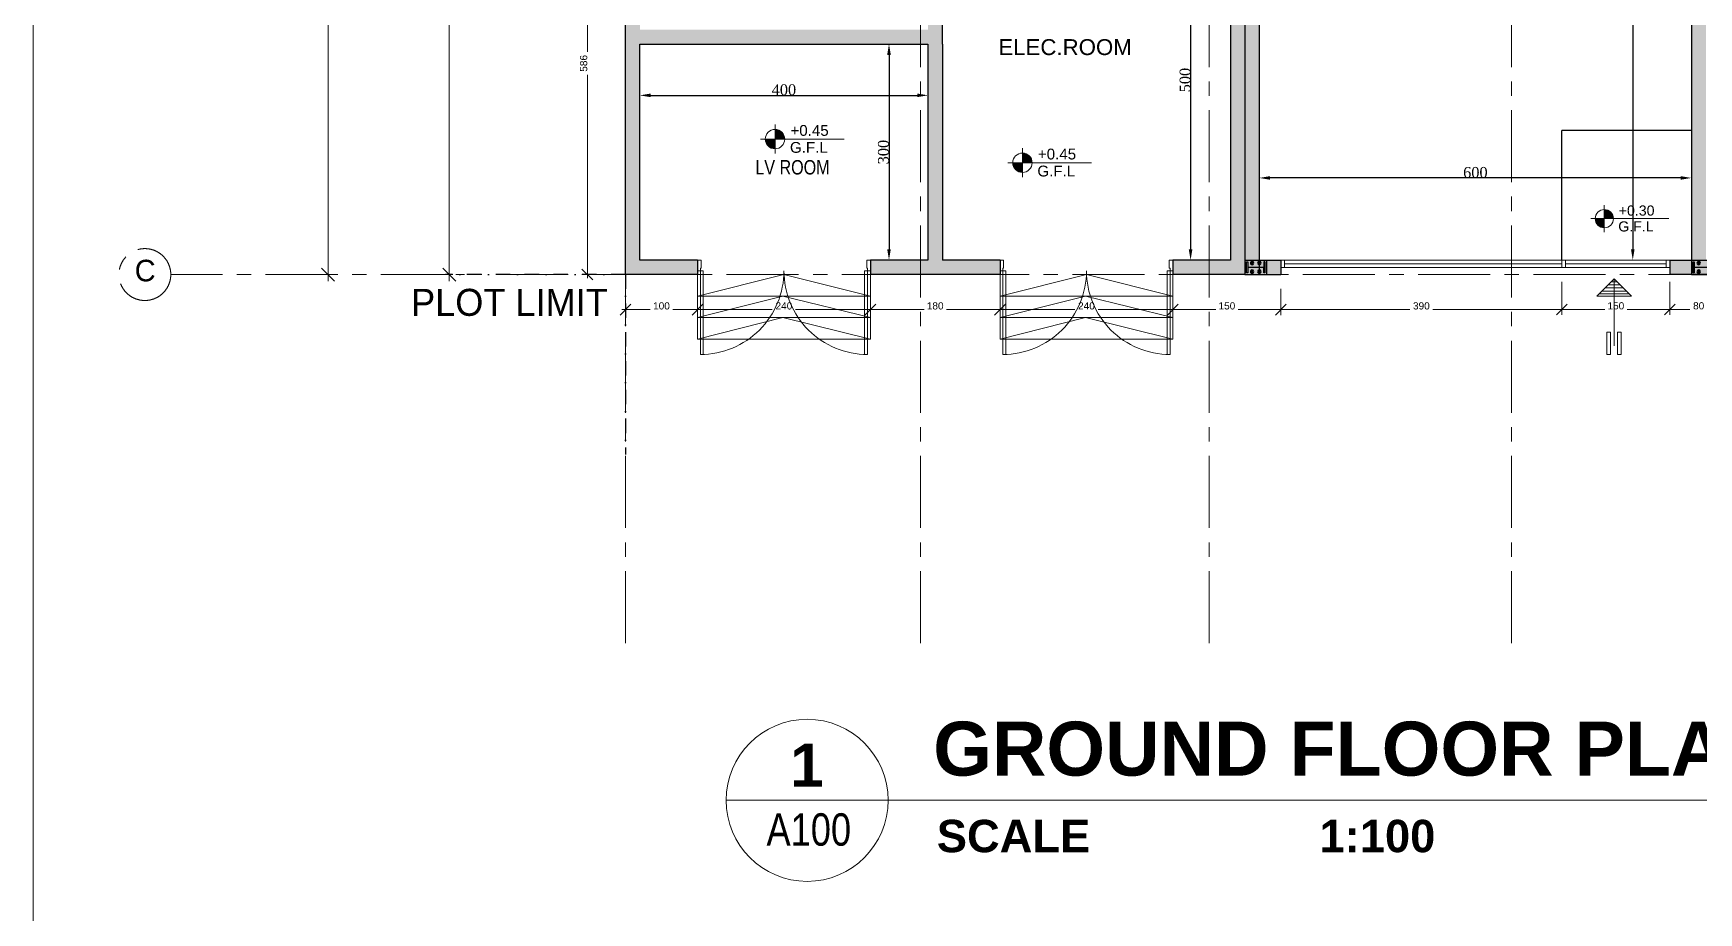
# Model space of a CAD drawing. Header units: millimetres. Extents: x -9083 to 924194, y -232449 to 321637.
# Drawn here: x -8100 to 15021, y 150502 to 162712 of the extents above; entities that cross this region are included whole.
import ezdxf
from ezdxf.enums import TextEntityAlignment as Align

# ---------------------------------------------------------------- set-up
doc = ezdxf.new("R2010")
doc.units = ezdxf.units.MM
doc.header["$LTSCALE"] = 400
doc.header["$MEASUREMENT"] = 0
doc.header["$PDMODE"] = 3
for name, pattern in [('CENTER', [2, 1.25, -0.25, 0.25, -0.25]), ('CENTERX2', [4, 2.5, -0.5, 0.5, -0.5]), ('DASHDOT', [1, 0.5, -0.25, 0, -0.25])]:
    doc.linetypes.add(name, pattern=pattern)
doc.layers.get('0').update_dxf_attribs({"lineweight": 0, "true_color": 0xff1414})
doc.layers.get('Defpoints').update_dxf_attribs({"color": 8, "lineweight": 5})
for name, color, linetype, lineweight in [('0.dim', 3, 'Continuous', 25), ('A-ANNO-DIMS', 134, 'Continuous', 9), ('A-ARROW', 1, 'Continuous', 9), ('A-DETL', 8, 'Continuous', 9), ('A-DOOR', 2, 'Continuous', 9), ('AR-dim-in', 134, 'Continuous', 0), ('AR-Level', 120, 'Continuous', 13), ('AXIS DIMENSION', 8, 'Continuous', 5), ('DETAILS DIMENSION', 15, 'Continuous', 5), ('HATCH', 15, 'Continuous', 0), ('PLOT BOWNDARY', 1, 'DASHDOT', 50), ('REFER TILTLE 100', 7, 'Continuous', 5), ('ROOMS DIMENSION', 3, 'Continuous', 5), ('TEXT DRAWING TITLE', 7, 'Continuous', 5), ('WALL PROPOSED', 255, 'Continuous', 30), ('WINDOWS', 5, 'Continuous', 5)]:
    doc.layers.add(name, color=color, linetype=linetype, lineweight=lineweight)
doc.layers.add('AXIES', color=7, linetype='CENTER', lineweight=0, true_color=0x949596)
doc.layers.add('E.POWER', color=4, linetype='Continuous')
doc.layers.add('STEEL', color=63, linetype='Continuous')
doc.styles.add('arial', font='arial.ttf', dxfattribs={"width": 0.8, "height": 2.2})
doc.styles.add('ARIAL-TITLE', font='arialbd.ttf')
doc.styles.add('Arial_1', font='arial.ttf', dxfattribs={"height": 300})
doc.styles.add('asif', font='arial.ttf')
doc.styles.add('ROMAN', font='times.ttf')
doc.styles.add('ROMANT', font='romant.shx')
doc.styles.get("Standard").update_dxf_attribs({"font": 'GOTHIC.TTF', "height": 220})
doc.styles.add('XREF$0$STANDARD', font='verdana.ttf')
doc.dimstyles.new('AXIS DIMENSION', dxfattribs={"dimscale": 1.2, "dimtxt": 220, "dimasz": 150, "dimexe": 75, "dimexo": 200, "dimgap": 50, "dimtad": 0, "dimdec": 0, "dimlfac": 0.1, "dimzin": 0, "dimdsep": 46, "dimtxsty": 'ROMANT', "dimblk": 'OBLIQUE', "dimcen": 200, "dimdle": 75, "dimclrd": 17, "dimclre": 94, "dimclrt": 3, "dimadec": 0, "dimazin": 0, "dimtfac": 0.5, "dimtdec": 0, "dimtix": 1, "dimtofl": 0, "dimtmove": 2, "dimatfit": 2, "dimfxl": 100, "dimtvp": 0.5, "dimtolj": 1, "dimtzin": 0, "dimlwd": -1, "dimlwe": -1, "dimarcsym": 0})
doc.dimstyles.new('DETAILS DIMENSION', dxfattribs={"dimtxt": 100, "dimasz": 150, "dimexe": 75, "dimexo": 200, "dimgap": 50, "dimtad": 0, "dimdec": 0, "dimlfac": 0.1, "dimzin": 0, "dimdsep": 46, "dimtxsty": 'asif', "dimblk": 'OBLIQUE', "dimcen": 200, "dimdle": 50, "dimclrd": 181, "dimclre": 146, "dimclrt": 1, "dimadec": 0, "dimazin": 0, "dimtfac": 0.5, "dimtdec": 0, "dimtix": 1, "dimtofl": 0, "dimtmove": 2, "dimatfit": 2, "dimfxl": 100, "dimtvp": 0.5, "dimtolj": 1, "dimtzin": 0, "dimlwd": -1, "dimlwe": -1, "dimarcsym": 0})
doc.dimstyles.new('ROOMS DIM', dxfattribs={"dimtxt": 150, "dimasz": 150, "dimexe": 0.06, "dimexo": 0.06, "dimgap": 0.03, "dimtad": 1, "dimtoh": 1, "dimdec": 0, "dimlfac": 0.1, "dimzin": 13, "dimdsep": 46, "dimtxsty": 'ROMAN', "dimcen": 0.09, "dimdle": 0.06, "dimse1": 1, "dimse2": 1, "dimclrd": 256, "dimclre": 256, "dimclrt": 3, "dimadec": 0, "dimazin": 0, "dimtfac": 1, "dimtdec": 0, "dimtix": 1, "dimtmove": 2, "dimatfit": 3, "dimfxl": 0.06, "dimtolj": 1, "dimtzin": 0, "dimarcsym": 0})

# ---------------------------------------------------------------- blocks, each defined once
blk = doc.blocks.new('A-DETAIL-TITLE-100')
at = {"layer": 'TEXT DRAWING TITLE', "linetype": 'Continuous'}
blk.add_line((0, 0), (-1500, 0), dxfattribs=at)
blk.add_circle((-750, 0), 750, dxfattribs=at)
at = {"layer": 'TEXT DRAWING TITLE', "style": 'ARIAL-TITLE'}
for tag, p, height in [('TITLE1', (450, 937), 500), ('SCALE1', (450, -480), 300), ('SCALE2', (2479, -480), 300)]:
    blk.add_attdef(tag, p, '', height=height, dxfattribs=at)
at = {"layer": 'TEXT DRAWING TITLE', "color": 7, "style": 'ARIAL-TITLE'}
blk.add_attdef('TITLE2_001', (435, 228), '', height=500, dxfattribs=at)
at = {"layer": 'TEXT DRAWING TITLE', "linetype": 'Continuous', "style": 'ARIAL-TITLE'}
blk.add_attdef('DRWG-NO', text='', height=400, dxfattribs=at).set_placement((-751, 326), align=Align.MIDDLE)
at = {"layer": 'TEXT DRAWING TITLE', "linetype": 'Continuous', "style": 'arial', "width": 0.8}
blk.add_attdef('DRAWING-REF', text='', height=300, dxfattribs=at).set_placement((-735, -270), align=Align.MIDDLE)
blk = doc.blocks.new('_Oblique')
at = {"color": 0, "linetype": 'ByBlock', "lineweight": -2}
blk.add_line((-0.5, -0.5), (0.5, 0.5), dxfattribs=at)
blk = doc.blocks.new('*D170')
at = {"layer": 'AXIS DIMENSION', "color": 17, "ltscale": 20, "transparency": 16777216}
for p, q in [((6075136, 805521), (6075136, 801357)), ((6075136, 796395), (6075136, 800558))]:
    blk.add_line(p, q, dxfattribs=at)
at = {"layer": 'AXIS DIMENSION', "color": 94, "ltscale": 20, "transparency": 16777216}
for p, q in [((6075376, 805431), (6075226, 805431)), ((6075350, 796485), (6075226, 796485))]:
    blk.add_line(p, q, dxfattribs=at)
at = {"layer": 'Defpoints', "color": 0, "ltscale": 20, "transparency": 16777216}
for p in [(6075136, 805431), (6075110, 796485), (6075136, 796485)]:
    blk.add_point(p, dxfattribs=at)
at = {"layer": 'AXIS DIMENSION', "color": 17, "ltscale": 20, "transparency": 16777216, "xscale": 179.9999999999999, "yscale": 179.9999999999999, "zscale": 179.9999999999999}
for p, rotation in [((6075136, 805431), 90), ((6075136, 796485), 270)]:
    blk.add_blockref('_Oblique', p, dxfattribs=dict(at, rotation=rotation))
at = {"layer": 'AXIS DIMENSION', "color": 3, "ltscale": 20, "transparency": 16777216, "insert": (6075004, 800958), "char_height": 264, "attachment_point": 5, "rotation": 90, "style": 'ROMANT'}
blk.add_mtext('\\A1;895', dxfattribs=at)
blk = doc.blocks.new('*D169')
at = {"layer": 'AXIS DIMENSION', "color": 94, "ltscale": 20, "transparency": 16777216}
for p, q in [((6073586, 810949), (6073449, 810949)), ((6073586, 796485), (6073449, 796485))]:
    blk.add_line(p, q, dxfattribs=at)
at = {"layer": 'AXIS DIMENSION', "color": 17, "ltscale": 20, "transparency": 16777216}
for p, q in [((6073539, 811039), (6073539, 804229)), ((6073539, 796395), (6073539, 803204))]:
    blk.add_line(p, q, dxfattribs=at)
at = {"layer": 'Defpoints', "color": 0, "ltscale": 20, "transparency": 16777216}
for p in [(6073826, 810949), (6073539, 796485), (6073826, 796485)]:
    blk.add_point(p, dxfattribs=at)
at = {"layer": 'AXIS DIMENSION', "color": 17, "ltscale": 20, "transparency": 16777216, "xscale": 179.9999999999999, "yscale": 179.9999999999999, "zscale": 179.9999999999999}
for p, rotation in [((6073539, 810949), 90), ((6073539, 796485), 270)]:
    blk.add_blockref('_Oblique', p, dxfattribs=dict(at, rotation=rotation))
at = {"layer": 'AXIS DIMENSION', "color": 3, "ltscale": 20, "transparency": 16777216, "insert": (6073407, 803717), "char_height": 264, "attachment_point": 5, "rotation": 90, "style": 'ROMANT'}
blk.add_mtext('\\A1;1446', dxfattribs=at)
blk = doc.blocks.new('*D433')
at = {"layer": 'Defpoints', "color": 0, "transparency": 16777216}
for p in [(8237, 164563), (7967, 159563), (8946, 159563)]:
    blk.add_point(p, dxfattribs=at)
at = {"layer": 'ROOMS DIMENSION', "lineweight": -2, "transparency": 16777216}
blk.add_line((7967, 164413), (7967, 159713), dxfattribs=at)
at = {"layer": 'ROOMS DIMENSION', "transparency": 16777216}
for points in [[(7942, 164413), (7992, 164413), (7967, 164563)], [(7942, 159713), (7992, 159713), (7967, 159563)]]:
    blk.add_solid(points, dxfattribs=at)
at = {"layer": 'ROOMS DIMENSION', "color": 3, "transparency": 16777216, "insert": (7891, 162063), "char_height": 150, "attachment_point": 5, "rotation": 90, "style": 'ROMAN'}
blk.add_mtext('\\A1;500', dxfattribs=at)
blk = doc.blocks.new('*D439')
at = {"layer": 'Defpoints', "color": 0, "transparency": 16777216}
for p in [(14921, 173627), (9892, 159563), (14106, 159563)]:
    blk.add_point(p, dxfattribs=at)
at = {"layer": 'ROOMS DIMENSION', "lineweight": -2, "transparency": 16777216}
blk.add_line((14106, 173477), (14106, 159713), dxfattribs=at)
at = {"layer": 'ROOMS DIMENSION', "transparency": 16777216}
for points in [[(14081, 173477), (14131, 173477), (14106, 173627)], [(14081, 159713), (14131, 159713), (14106, 159563)]]:
    blk.add_solid(points, dxfattribs=at)
at = {"layer": 'ROOMS DIMENSION', "color": 3, "transparency": 16777216, "insert": (14030, 166595), "char_height": 150, "attachment_point": 5, "rotation": 90, "style": 'ROMAN'}
blk.add_mtext('\\A1;1406', dxfattribs=at)
blk = doc.blocks.new('*D449')
at = {"layer": 'Defpoints', "color": 0, "transparency": 16777216}
for p in [(8921, 160704), (8921, 160350), (14921, 160350)]:
    blk.add_point(p, dxfattribs=at)
at = {"layer": 'ROOMS DIMENSION', "lineweight": -2, "transparency": 16777216}
blk.add_line((14771, 160704), (9071, 160704), dxfattribs=at)
at = {"layer": 'ROOMS DIMENSION', "transparency": 16777216}
for points in [[(9071, 160729), (9071, 160679), (8921, 160704)], [(14771, 160729), (14771, 160679), (14921, 160704)]]:
    blk.add_solid(points, dxfattribs=at)
at = {"layer": 'ROOMS DIMENSION', "color": 3, "transparency": 16777216, "insert": (11921, 160780), "char_height": 150, "attachment_point": 5, "style": 'ROMAN'}
blk.add_mtext('\\A1;600', dxfattribs=at)
blk = doc.blocks.new('*D419')
at = {"layer": 'Defpoints', "color": 0, "transparency": 16777216}
for p in [(5307, 162563), (3780, 159563), (4307, 159563)]:
    blk.add_point(p, dxfattribs=at)
at = {"layer": 'ROOMS DIMENSION', "lineweight": -2, "transparency": 16777216}
blk.add_line((3780, 162413), (3780, 159713), dxfattribs=at)
at = {"layer": 'ROOMS DIMENSION', "transparency": 16777216}
for points in [[(3755, 162413), (3805, 162413), (3780, 162563)], [(3755, 159713), (3805, 159713), (3780, 159563)]]:
    blk.add_solid(points, dxfattribs=at)
at = {"layer": 'ROOMS DIMENSION', "color": 3, "transparency": 16777216, "insert": (3703, 161063), "char_height": 150, "attachment_point": 5, "rotation": 90, "style": 'ROMAN'}
blk.add_mtext('\\A1;300', dxfattribs=at)
blk = doc.blocks.new('*U171')
at = {"color": 1}
for p, q in [((0, 2.36), (-1.16, 2.36)), ((-1.159, 2.32), (0, 2.32)), ((0, 2.4), (0, 2.36)), ((0, 2.32), (0, 2.36)), ((0, 2.36), (0.04, 2.36)), ((0.04, 2.36), (0.04, 2.35)), ((0.04, 2.35), (0.15, 2.35)), ((0.15, 2.35), (0.15, 2.4)), ((0, 0.04), (-1.16, 0.04)), ((-1.159, 0.08), (0, 0.08)), ((0, 0.08), (0, 0.04)), ((0, 0.04), (0.04, 0.04)), ((0, 0), (0, 0.04)), ((0.04, 0.05), (0.15, 0.05)), ((0.04, 0.04), (0.04, 0.05)), ((0.15, 0.05), (0.15, 0))]:
    blk.add_line(p, q, dxfattribs=at)
blk.add_lwpolyline([(-1.16, 0.04, -0.414214), (0, 1.2, -0.414214), (-1.16, 2.36)], format="xyb", dxfattribs=at)
blk = doc.blocks.new('*D430')
at = {"layer": 'Defpoints', "color": 0, "transparency": 16777216}
for p in [(321, 162662), (4321, 162662), (4321, 161851)]:
    blk.add_point(p, dxfattribs=at)
at = {"layer": 'ROOMS DIMENSION', "lineweight": -2, "transparency": 16777216}
blk.add_line((471, 161851), (4171, 161851), dxfattribs=at)
at = {"layer": 'ROOMS DIMENSION', "transparency": 16777216}
for points in [[(471, 161876), (471, 161826), (321, 161851)], [(4171, 161876), (4171, 161826), (4321, 161851)]]:
    blk.add_solid(points, dxfattribs=at)
at = {"layer": 'ROOMS DIMENSION', "color": 3, "transparency": 16777216, "insert": (2321, 161928), "char_height": 150, "attachment_point": 5, "style": 'ROMAN'}
blk.add_mtext('\\A1;400', dxfattribs=at)
blk = doc.blocks.new('*D431')
at = {"layer": 'Defpoints', "color": 0, "transparency": 16777216}
for p in [(8521, 163995), (4521, 162349), (8521, 162349)]:
    blk.add_point(p, dxfattribs=at)
at = {"layer": 'ROOMS DIMENSION', "lineweight": -2, "transparency": 16777216}
blk.add_line((4671, 163995), (8371, 163995), dxfattribs=at)
at = {"layer": 'ROOMS DIMENSION', "transparency": 16777216}
for points in [[(4671, 164020), (4671, 163970), (4521, 163995)], [(8371, 164020), (8371, 163970), (8521, 163995)]]:
    blk.add_solid(points, dxfattribs=at)
at = {"layer": 'ROOMS DIMENSION', "color": 3, "transparency": 16777216, "insert": (6521, 164071), "char_height": 150, "attachment_point": 5, "style": 'ROMAN'}
blk.add_mtext('\\A1;400', dxfattribs=at)
blk = doc.blocks.new('*D415')
at = {"layer": 'Defpoints', "color": 0, "transparency": 16777216}
for p in [(121, 159441), (1121, 159441), (1121, 158876)]:
    blk.add_point(p, dxfattribs=at)
at = {"layer": 'DETAILS DIMENSION', "color": 146, "transparency": 16777216}
for p, q in [((121, 159241), (121, 158801)), ((1121, 159241), (1121, 158801))]:
    blk.add_line(p, q, dxfattribs=at)
at = {"layer": 'DETAILS DIMENSION', "color": 181, "transparency": 16777216}
for p, q in [((71, 158876), (466, 158876)), ((1171, 158876), (777, 158876))]:
    blk.add_line(p, q, dxfattribs=at)
at = {"layer": 'DETAILS DIMENSION', "color": 181, "transparency": 16777216, "xscale": 150, "yscale": 150, "zscale": 150}
for p, rotation in [((121, 158876), 180.0031799813748), ((1121, 158876), 0.003179981374803186)]:
    blk.add_blockref('_Oblique', p, dxfattribs=dict(at, rotation=rotation))
at = {"layer": 'DETAILS DIMENSION', "color": 1, "transparency": 16777216, "insert": (621, 158927), "char_height": 100, "attachment_point": 5, "rotation": 0.0032, "style": 'asif'}
blk.add_mtext('\\A1;100', dxfattribs=at)
blk = doc.blocks.new('*D489')
at = {"layer": 'Defpoints', "color": 0, "transparency": 16777216}
for p in [(1121, 159441), (3521, 159363), (3521, 158876)]:
    blk.add_point(p, dxfattribs=at)
at = {"layer": 'DETAILS DIMENSION', "color": 146, "transparency": 16777216}
for p, q in [((1121, 159241), (1121, 158801)), ((3521, 159163), (3521, 158801))]:
    blk.add_line(p, q, dxfattribs=at)
at = {"layer": 'DETAILS DIMENSION', "color": 181, "transparency": 16777216}
for p, q in [((1071, 158876), (2160, 158876)), ((3571, 158876), (2482, 158876))]:
    blk.add_line(p, q, dxfattribs=at)
at = {"layer": 'DETAILS DIMENSION', "color": 181, "transparency": 16777216, "xscale": 150, "yscale": 150, "zscale": 150}
for p, rotation in [((1121, 158876), 180.0031799799986), ((3521, 158876), 0.003179979998640786)]:
    blk.add_blockref('_Oblique', p, dxfattribs=dict(at, rotation=rotation))
at = {"layer": 'DETAILS DIMENSION', "color": 1, "transparency": 16777216, "insert": (2321, 158927), "char_height": 100, "attachment_point": 5, "rotation": 0.0032, "style": 'asif'}
blk.add_mtext('\\A1;240', dxfattribs=at)
blk = doc.blocks.new('*D490')
at = {"layer": 'Defpoints', "color": 0, "transparency": 16777216}
for p in [(3521, 159363), (5321, 159363), (5321, 158876)]:
    blk.add_point(p, dxfattribs=at)
at = {"layer": 'DETAILS DIMENSION', "color": 146, "transparency": 16777216}
for p, q in [((3521, 159163), (3521, 158801)), ((5321, 159163), (5321, 158801))]:
    blk.add_line(p, q, dxfattribs=at)
at = {"layer": 'DETAILS DIMENSION', "color": 181, "transparency": 16777216}
for p, q in [((3471, 158876), (4266, 158876)), ((5371, 158876), (4577, 158876))]:
    blk.add_line(p, q, dxfattribs=at)
at = {"layer": 'DETAILS DIMENSION', "color": 181, "transparency": 16777216, "xscale": 150, "yscale": 150, "zscale": 150}
for p, rotation in [((3521, 158876), 180.0031799799986), ((5321, 158876), 0.003179979998640786)]:
    blk.add_blockref('_Oblique', p, dxfattribs=dict(at, rotation=rotation))
at = {"layer": 'DETAILS DIMENSION', "color": 1, "transparency": 16777216, "insert": (4421, 158927), "char_height": 100, "attachment_point": 5, "rotation": 0.0032, "style": 'asif'}
blk.add_mtext('\\A1;180', dxfattribs=at)
blk = doc.blocks.new('*D491')
at = {"layer": 'Defpoints', "color": 0, "transparency": 16777216}
for p in [(5321, 159363), (7721, 159363), (7721, 158876)]:
    blk.add_point(p, dxfattribs=at)
at = {"layer": 'DETAILS DIMENSION', "color": 146, "transparency": 16777216}
for p, q in [((5321, 159163), (5321, 158801)), ((7721, 159163), (7721, 158801))]:
    blk.add_line(p, q, dxfattribs=at)
at = {"layer": 'DETAILS DIMENSION', "color": 181, "transparency": 16777216}
for p, q in [((5271, 158876), (6360, 158876)), ((7771, 158876), (6682, 158876))]:
    blk.add_line(p, q, dxfattribs=at)
at = {"layer": 'DETAILS DIMENSION', "color": 181, "transparency": 16777216, "xscale": 150, "yscale": 150, "zscale": 150}
for p, rotation in [((5321, 158876), 180.0031799799986), ((7721, 158876), 0.003179979998640786)]:
    blk.add_blockref('_Oblique', p, dxfattribs=dict(at, rotation=rotation))
at = {"layer": 'DETAILS DIMENSION', "color": 1, "transparency": 16777216, "insert": (6521, 158927), "char_height": 100, "attachment_point": 5, "rotation": 0.0032, "style": 'asif'}
blk.add_mtext('\\A1;240', dxfattribs=at)
blk = doc.blocks.new('*D492')
at = {"layer": 'Defpoints', "color": 0, "transparency": 16777216}
for p in [(7721, 159363), (9221, 159363), (9221, 158876)]:
    blk.add_point(p, dxfattribs=at)
at = {"layer": 'DETAILS DIMENSION', "color": 146, "transparency": 16777216}
for p, q in [((7721, 159163), (7721, 158801)), ((9221, 159163), (9221, 158801))]:
    blk.add_line(p, q, dxfattribs=at)
at = {"layer": 'DETAILS DIMENSION', "color": 181, "transparency": 16777216}
for p, q in [((7671, 158876), (8316, 158876)), ((9271, 158876), (8627, 158876))]:
    blk.add_line(p, q, dxfattribs=at)
at = {"layer": 'DETAILS DIMENSION', "color": 181, "transparency": 16777216, "xscale": 150, "yscale": 150, "zscale": 150}
for p, rotation in [((7721, 158876), 180.0031799799986), ((9221, 158876), 0.003179979998640786)]:
    blk.add_blockref('_Oblique', p, dxfattribs=dict(at, rotation=rotation))
at = {"layer": 'DETAILS DIMENSION', "color": 1, "transparency": 16777216, "insert": (8471, 158927), "char_height": 100, "attachment_point": 5, "rotation": 0.0032, "style": 'asif'}
blk.add_mtext('\\A1;150', dxfattribs=at)
blk = doc.blocks.new('*D493')
at = {"layer": 'Defpoints', "color": 0, "transparency": 16777216}
for p in [(9221, 159363), (13121, 159463), (13121, 158877)]:
    blk.add_point(p, dxfattribs=at)
at = {"layer": 'DETAILS DIMENSION', "color": 146, "transparency": 16777216}
for p, q in [((9221, 159163), (9221, 158801)), ((13121, 159263), (13121, 158802))]:
    blk.add_line(p, q, dxfattribs=at)
at = {"layer": 'DETAILS DIMENSION', "color": 181, "transparency": 16777216}
for p, q in [((9171, 158876), (11011, 158876)), ((13171, 158877), (11332, 158876))]:
    blk.add_line(p, q, dxfattribs=at)
at = {"layer": 'DETAILS DIMENSION', "color": 181, "transparency": 16777216, "xscale": 150, "yscale": 150, "zscale": 150}
for p, rotation in [((9221, 158876), 180.0031799799986), ((13121, 158877), 0.003179979998640786)]:
    blk.add_blockref('_Oblique', p, dxfattribs=dict(at, rotation=rotation))
at = {"layer": 'DETAILS DIMENSION', "color": 1, "transparency": 16777216, "insert": (11171, 158927), "char_height": 100, "attachment_point": 5, "rotation": 0.0032, "style": 'asif'}
blk.add_mtext('\\A1;390', dxfattribs=at)
blk = doc.blocks.new('*D416')
at = {"layer": 'Defpoints', "color": 0, "transparency": 16777216}
for p in [(14621, 159362), (15421, 159363), (15421, 158877)]:
    blk.add_point(p, dxfattribs=at)
at = {"layer": 'DETAILS DIMENSION', "color": 146, "transparency": 16777216}
for p, q in [((14621, 159162), (14621, 158802)), ((15421, 159163), (15421, 158802))]:
    blk.add_line(p, q, dxfattribs=at)
at = {"layer": 'DETAILS DIMENSION', "color": 181, "transparency": 16777216}
for p, q in [((14571, 158877), (14900, 158877)), ((15471, 158877), (15143, 158877))]:
    blk.add_line(p, q, dxfattribs=at)
at = {"layer": 'DETAILS DIMENSION', "color": 181, "transparency": 16777216, "xscale": 150, "yscale": 150, "zscale": 150}
for p, rotation in [((14621, 158877), 180.0031799799986), ((15421, 158877), 0.003179979998640786)]:
    blk.add_blockref('_Oblique', p, dxfattribs=dict(at, rotation=rotation))
at = {"layer": 'DETAILS DIMENSION', "color": 1, "transparency": 16777216, "insert": (15021, 158928), "char_height": 100, "attachment_point": 5, "rotation": 0.0032, "style": 'asif'}
blk.add_mtext('\\A1;80', dxfattribs=at)
blk = doc.blocks.new('*D479')
at = {"layer": 'Defpoints', "color": 0, "transparency": 16777216}
for p in [(13121, 159463), (14621, 159463), (14621, 158877)]:
    blk.add_point(p, dxfattribs=at)
at = {"layer": 'DETAILS DIMENSION', "color": 146, "transparency": 16777216}
for p, q in [((13121, 159263), (13121, 158802)), ((14621, 159263), (14621, 158802))]:
    blk.add_line(p, q, dxfattribs=at)
at = {"layer": 'DETAILS DIMENSION', "color": 181, "transparency": 16777216}
for p, q in [((13071, 158877), (13716, 158877)), ((14671, 158877), (14027, 158877))]:
    blk.add_line(p, q, dxfattribs=at)
at = {"layer": 'DETAILS DIMENSION', "color": 181, "transparency": 16777216, "xscale": 150, "yscale": 150, "zscale": 150, "rotation": 180}
blk.add_blockref('_Oblique', (13121, 158877), dxfattribs=at)
at = {"layer": 'DETAILS DIMENSION', "color": 181, "transparency": 16777216, "xscale": 150, "yscale": 150, "zscale": 150}
blk.add_blockref('_Oblique', (14621, 158877), dxfattribs=at)
at = {"layer": 'DETAILS DIMENSION', "color": 1, "transparency": 16777216, "insert": (13871, 158928), "char_height": 100, "attachment_point": 5, "style": 'asif'}
blk.add_mtext('\\A1;150', dxfattribs=at)
blk = doc.blocks.new('*D539')
at = {"layer": 'Defpoints', "color": 0, "transparency": 16777216}
for p in [(121, 165227), (-408, 159363), (121, 159363)]:
    blk.add_point(p, dxfattribs=at)
at = {"layer": 'DETAILS DIMENSION', "color": 146, "transparency": 16777216}
for p, q in [((-79, 165227), (-483, 165227)), ((-79, 159363), (-483, 159363))]:
    blk.add_line(p, q, dxfattribs=at)
at = {"layer": 'DETAILS DIMENSION', "color": 181, "transparency": 16777216}
for p, q in [((-408, 165277), (-408, 162455)), ((-408, 159313), (-408, 162134))]:
    blk.add_line(p, q, dxfattribs=at)
at = {"layer": 'DETAILS DIMENSION', "color": 181, "transparency": 16777216, "xscale": 150, "yscale": 150, "zscale": 150}
for p, rotation in [((-408, 165227), 90), ((-408, 159363), 270)]:
    blk.add_blockref('_Oblique', p, dxfattribs=dict(at, rotation=rotation))
at = {"layer": 'DETAILS DIMENSION', "color": 1, "transparency": 16777216, "insert": (-459, 162295), "char_height": 100, "attachment_point": 5, "rotation": 90, "style": 'asif'}
blk.add_mtext('\\A1;586', dxfattribs=at)
blk = doc.blocks.new('Level-p')
h = blk.add_hatch(color=251)
h.paths.add_polyline_path([(0, 0.0025), (0, 0), (0.0025, 0, 0.414214)])
h.paths.add_polyline_path([(0, 0), (-0.0025, 0, 0.414214), (0, -0.0025)])
for p, q in [((0.01781, 0), (-0.00375, 0)), ((0, -0.00375), (0, 0.00375))]:
    blk.add_line(p, q)
blk.add_circle((0, 0), 0.0025)
at = {"style": 'arial'}
for p in [(0.00285, 0.0006), (0.00276, -0.00253)]:
    blk.add_attdef('F.F.L+1.20', p, '', height=0.002, dxfattribs=at)
blk = doc.blocks.new('RHBGHKJM')
at = {"layer": 'STEEL', "color": 114, "true_color": 0x139b48}
for p, q in [((808.558, -1738.081), (808.558, -1738.281)), ((808.558, -1738.081), (808.858, -1738.081)), ((808.581, -1738.257), (808.581, -1738.105)), ((808.581, -1738.105), (808.596, -1738.105)), ((808.596, -1738.105), (808.596, -1738.177)), ((808.596, -1738.177), (808.819, -1738.177)), ((808.819, -1738.185), (808.596, -1738.185)), ((808.596, -1738.185), (808.596, -1738.257)), ((808.835, -1738.105), (808.819, -1738.105)), ((808.819, -1738.105), (808.819, -1738.177)), ((808.819, -1738.257), (808.819, -1738.185)), ((808.835, -1738.105), (808.835, -1738.257)), ((808.858, -1738.081), (808.858, -1738.281)), ((814.758, -1738.081), (814.758, -1738.281)), ((814.758, -1738.081), (815.058, -1738.081)), ((814.781, -1738.257), (814.781, -1738.105)), ((814.781, -1738.105), (814.796, -1738.105)), ((814.796, -1738.105), (814.796, -1738.177)), ((814.796, -1738.177), (815.019, -1738.177)), ((815.019, -1738.185), (814.796, -1738.185)), ((814.796, -1738.185), (814.796, -1738.257)), ((808.558, -1738.281), (808.858, -1738.281)), ((808.596, -1738.257), (808.581, -1738.257)), ((808.835, -1738.257), (808.819, -1738.257)), ((814.758, -1738.281), (815.058, -1738.281)), ((814.796, -1738.257), (814.781, -1738.257))]:
    blk.add_line(p, q, dxfattribs=at)
at = {"layer": 'STEEL', "color": 8, "ltscale": 500}
for centre, radius, start, end in [((808.658, -1738.121), 0.024, 30, 210), ((808.658, -1738.241), 0.024, 30, 210), ((808.658, -1738.121), 0.024, 210, 30), ((808.658, -1738.241), 0.024, 210, 30), ((808.658, -1738.121), 0.012, 45, 225), ((808.658, -1738.121), 0.012, 150, 330), ((808.658, -1738.241), 0.012, 45, 225), ((808.658, -1738.241), 0.012, 150, 330), ((808.658, -1738.121), 0.012, 330, 150), ((808.658, -1738.241), 0.012, 330, 150), ((808.658, -1738.121), 0.012, 225, 45), ((808.658, -1738.241), 0.012, 225, 45), ((808.758, -1738.121), 0.024, 30, 210), ((808.758, -1738.241), 0.024, 30, 210), ((808.758, -1738.121), 0.024, 210, 30), ((808.758, -1738.241), 0.024, 210, 30), ((808.758, -1738.121), 0.012, 45, 225), ((808.758, -1738.121), 0.012, 150, 330), ((808.758, -1738.241), 0.012, 45, 225), ((808.758, -1738.241), 0.012, 150, 330), ((808.758, -1738.121), 0.012, 330, 150), ((808.758, -1738.241), 0.012, 330, 150), ((808.758, -1738.121), 0.012, 225, 45), ((808.758, -1738.241), 0.012, 225, 45), ((814.858, -1738.121), 0.024, 30, 210), ((814.858, -1738.241), 0.024, 30, 210), ((814.858, -1738.121), 0.024, 210, 30), ((814.858, -1738.241), 0.024, 210, 30), ((814.858, -1738.121), 0.012, 45, 225), ((814.858, -1738.121), 0.012, 150, 330), ((814.858, -1738.241), 0.012, 45, 225), ((814.858, -1738.241), 0.012, 150, 330), ((814.858, -1738.121), 0.012, 330, 150), ((814.858, -1738.241), 0.012, 330, 150), ((814.858, -1738.121), 0.012, 225, 45), ((814.858, -1738.241), 0.012, 225, 45)]:
    blk.add_arc(centre, radius, start, end, dxfattribs=at)
blk = doc.blocks.new('hjhg')
at = {"layer": 'AXIES', "linetype": 'CENTERX2'}
for p, q in [((6077582.5, 791366), (6077582.5, 816591.3)), ((6081680.8, 791366), (6081680.8, 816591.3)), ((6085684.3, 791366), (6085684.3, 816591.3)), ((6089882.5, 791366), (6089882.5, 816591.3)), ((6131186.9, 796484.5), (6071269.8, 796484.5))]:
    blk.add_line(p, q, dxfattribs=at)
blk.add_circle((6070909.8, 796484.5), 360, dxfattribs=at)
blk.add_text('C', height=300, dxfattribs=at).set_placement((6070769.3, 796389.9))
at = {"layer": 'AXIS DIMENSION', "ltscale": 20}
dim = blk.add_linear_dim(base=(6073454.7, 796484.5), p1=(6073741.2, 810948.9), p2=(6073741.2, 796484.5), angle=90, dimstyle='AXIS DIMENSION', dxfattribs=at)
dim.commit()
dim.dimension.update_dxf_attribs({"geometry": '*D169', "text_midpoint": (6073322.7, 803716.7), "insert": (-84.5, 0)})
dim = blk.add_linear_dim(base=(6075135.8, 796484.5), p1=(6075135.7, 805430.8), p2=(6074983.4, 796484.5), angle=90, dimstyle='AXIS DIMENSION', dxfattribs=at)
dim.commit()
dim.dimension.update_dxf_attribs({"geometry": '*D170', "text_midpoint": (6075003.8, 800957.7)})

msp = doc.modelspace()

# ---------------------------------------------------------------- hatches: boundary and pattern name
at = {"layer": 'HATCH', "true_color": 0x939598}
h = msp.add_hatch(color=252, dxfattribs=at)
h.dxf.hatch_style = 1
h.paths.add_polyline_path([(3721.20856, 167426.57089), (6221.20856, 167426.57089), (6221.20856, 166062.64729), (6421.20856, 166062.64729), (6421.20856, 167426.57089), (8721.20856, 167426.57089), (8721.20856, 166062.64729), (8921.20856, 166062.64729), (8921.20856, 167626.57089), (6971.20856, 167626.57089), (6971.20856, 173627.00829), (8571.20856, 173627.00829), (8571.20856, 173827.00829), (121.20856, 173827.00829), (121.20856, 173627.00829), (121.20856, 173262.64729), (321.20856, 173262.64729), (321.20856, 173627.00829), (6771.20856, 173627.00829), (6771.20856, 167626.57089), (3721.20856, 167626.57089), (3721.20856, 172162.64729), (121.20856, 172162.64729), (121.20856, 170662.64729), (321.20856, 170662.64729), (321.20856, 171962.64729), (3521.20856, 171962.64729), (3521.20856, 166962.64729), (321.20856, 166962.64729), (321.20856, 168262.64729), (121.20856, 168262.64729), (121.20856, 166426.87536), (321.20856, 166426.87536), (321.20856, 166762.64729), (3521.20856, 166762.64729), (3521.20856, 164562.64729), (4321.20856, 164562.64729), (8521.20856, 164562.64729), (8521.20856, 161313.31524), (8521.20856, 159562.59179), (7721.18009, 159562.59179), (7721.18009, 159362.59179), (8721.20856, 159362.59179), (8721.20856, 164762.64729), (3721.20856, 164762.64729)])
h.paths.add_polyline_path([(6421.20856, 165162.64729), (6221.20856, 165162.64729), (6221.20856, 164962.64729), (3921.20856, 164962.64729), (3921.20856, 167426.57089), (3721.20856, 167426.57089), (3721.20856, 164762.64729), (8721.20856, 164762.64729), (8721.20856, 159362.60548), (8921.20856, 159362.6), (8921.20856, 164962.64729), (8921.20856, 165162.64729), (8721.20856, 165162.64729), (8721.20856, 164962.64729), (6421.20856, 164962.64729)])
h.paths.add_polyline_path([(20421.20856, 167626.57089), (15121.20856, 167626.57089), (15121.20856, 173627.00829), (17817.8981, 173627.00829), (17817.8981, 173827.00829), (13571.20856, 173827.00829), (13571.20856, 173627.00829), (14921.20856, 173627.00829), (14921.20856, 159562.60548), (14621.20856, 159562.60548), (14621.20856, 159362.60548), (15421.20856, 159362.60548), (15421.20856, 159562.60548), (15121.20856, 159562.60548), (15121.20856, 167426.57089), (20221.20856, 167426.57089), (20221.20856, 159562.60548), (19921.20856, 159562.60548), (19921.20856, 159362.60548), (20721.20856, 159362.60548), (20721.20856, 159562.60548), (20421.20856, 159562.60548)])
h.paths.add_polyline_path([(28421.20856, 173827.00829), (22814.51903, 173827.00829), (22814.51903, 173627.00829), (25521.20856, 173627.00829), (25521.20856, 159562.60548), (25221.20856, 159562.60548), (25221.20856, 159362.59179), (26021.20856, 159362.59179), (26021.20856, 159562.60548), (25721.20856, 159562.60548), (25721.20856, 167426.57089), (30821.20856, 167426.57089), (30821.20856, 159562.60548), (30521.20856, 159562.60548), (30521.20856, 159362.59179), (31321.20856, 159362.59179), (31321.20856, 159562.60548), (31021.20856, 159562.60548), (31021.20856, 167626.57089), (25721.20856, 167626.57089), (25721.20856, 173627.00829), (28421.20856, 173627.00829)])
h.paths.add_polyline_path([(36921.20856, 173827.00829), (33421.20856, 173827.00829), (33419.40991, 173627.00829), (36121.20856, 173627.00829), (36121.20856, 159562.60548), (35821.20856, 159562.60548), (35821.20856, 159362.59179), (36621.20856, 159362.59179), (36621.20856, 159562.60548), (36321.20856, 159562.60548), (36321.20856, 173627.00829), (36921.20856, 173627.00829)])
h.paths.add_polyline_path([(48221.20856, 173827.00829), (41921.20856, 173827.00829), (41921.20856, 173627.00829), (44771.20856, 173627.00829), (44771.20856, 167626.57089), (41921.20856, 167626.57089), (41921.20856, 159562.60548), (41721.20856, 159562.60548), (41721.20856, 159362.59179), (42521.20856, 159362.60548), (42521.20856, 159562.60548), (42121.20856, 159562.60548), (42121.20856, 167426.57089), (44921.20856, 167426.57089), (48021.20856, 167426.57089), (48021.20856, 166646.57089), (48221.20856, 166646.57089), (48221.20856, 169136.57089), (48221.20856, 172177.00829), (48021.20856, 172177.00829), (48021.20856, 171548.52339), (48021.20856, 167626.57089), (44971.20856, 167626.57089), (44971.20856, 173627.00829), (48021.20856, 173627.00829), (48021.20856, 173277.00829), (48221.20856, 173277.00829)])
h.paths.add_polyline_path([(48221.20856, 164506.57089), (48021.20856, 164506.57089), (48021.20856, 159562.60548), (47421.20856, 159562.60548), (47421.21313, 159362.58722), (48221.20856, 159362.60548)])
h.paths.add_polyline_path([(48021.20856, 165626.57089), (46521.20856, 165626.57089), (46521.20856, 167426.57089), (46421.20856, 167426.57089), (46421.20856, 165526.57089), (46421.20856, 163626.57089), (48021.20856, 163626.57089), (48021.20856, 163726.57089), (46521.20856, 163726.57089), (46521.20856, 165526.57089), (48021.20856, 165526.57089)], flags=17)
h.paths.add_polyline_path([(48221.20856, 165826.57089), (48021.20856, 165826.57089), (48021.20856, 165326.57089), (48221.20856, 165326.57089)], flags=17)
h = msp.add_hatch(color=252, dxfattribs=at)
h.dxf.hatch_style = 1
h.paths.add_polyline_path([(121.20856, 159362.59179), (121.20856, 165226.87536), (321.20856, 165226.87536), (321.20856, 162762.64729), (4321.20856, 162762.64729), (4321.20856, 164562.64729), (8521.20856, 164562.64729), (8521.20856, 161313.31524), (8521.20856, 159562.59179), (7721.18009, 159562.59179), (7721.18009, 159362.59179), (8721.20856, 159362.59179), (8721.20856, 159362.60548), (8921.20856, 159362.6), (8921.20856, 159562.60548), (9221.20856, 159562.60548), (9221.20309, 159362.59179), (8721.20856, 159362.60548), (8721.20856, 159362.59179), (7721.18009, 159362.59179), (7721.18009, 159562.59179), (8521.20856, 159562.59179), (8521.20856, 162562.64729), (8521.20856, 164562.64729), (4521.20856, 164562.64729), (4521.20856, 162562.64729), (4521.15162, 162562.64729), (4521.15162, 159562.59179), (5321.18009, 159562.59179), (5321.18009, 159362.59179), (3521.18009, 159362.59179), (3521.18009, 159562.59179), (4321.15162, 159562.59179), (4321.15162, 162562.64729), (321.20856, 162562.64729), (321.20856, 159562.59179), (1121.18009, 159562.59179), (1121.18009, 159362.59179)])

# ---------------------------------------------------------------- linework, layer by layer
at = {"layer": 'A-ARROW'}
for p, q in [((13847.34178, 159303.87615), (13604.86935, 159061.40372)), ((13638.85189, 159095.38627), (14055.83167, 159095.38627)), ((13676.61047, 159133.14484), (14018.07309, 159133.14484)), ((13728.30178, 159176.57868), (13974.63926, 159176.57868)), ((13763.45469, 159219.98907), (13931.22887, 159219.98907)), ((13803.10107, 159259.63544), (13891.58249, 159259.63544)), ((13847.34178, 159303.87615), (14089.81421, 159061.40372)), ((13604.86935, 159061.40372), (14089.81421, 159061.40372))]:
    msp.add_line(p, q, dxfattribs=at)
at = {"layer": 'A-ARROW', "ltscale": 0.2}
for p, q in [((13847.34178, 158372.86144), (13847.34178, 159303.87615)), ((13794.73614, 158562.33158), (13744.73614, 158562.33158)), ((13744.73614, 158562.33158), (13744.73614, 158253.98252)), ((13794.73614, 158562.33158), (13744.73614, 158562.33158)), ((13794.73614, 158562.33158), (13794.73614, 158253.98252)), ((13944.73614, 158562.33158), (13894.73614, 158562.33158)), ((13894.73614, 158562.33158), (13894.73614, 158253.98252)), ((13944.73614, 158562.33158), (13894.73614, 158562.33158)), ((13944.73614, 158562.33158), (13944.73614, 158253.98252)), ((13794.73614, 158253.98252), (13744.73614, 158253.98252)), ((13944.73614, 158253.98252), (13894.73614, 158253.98252))]:
    msp.add_line(p, q, dxfattribs=at)
at = {"layer": 'A-DETL', "linetype": 'Continuous'}
for p, q in [((1121.18009, 159061.74795), (3521.18009, 159061.74795)), ((5321.18009, 159061.74795), (7721.18009, 159061.74795)), ((1121.18009, 158764.02415), (3521.18009, 158764.02415)), ((5321.18009, 158764.02415), (7721.18009, 158764.02415))]:
    msp.add_line(p, q, dxfattribs=at)
for points in [[(1121.18009, 159366.30897), (1121.18009, 158466.30036), (3521.18009, 158466.30036), (3521.18009, 159362.59179)], [(5321.18009, 159366.30897), (5321.18009, 158466.30036), (7721.18009, 158466.30036), (7721.18009, 159362.59179)]]:
    msp.add_lwpolyline(points, dxfattribs=at)
at = {"layer": 'AR-dim-in', "color": 8, "linetype": 'Continuous'}
for points in [[(3521.18009, 159061.74795), (2321.18009, 159364.45038), (1121.18009, 159061.74795)], [(7721.18009, 159061.74795), (6521.18009, 159364.45038), (5321.18009, 159061.74795)], [(3521.18009, 158764.02415), (2306.84322, 159063.60654), (1121.18009, 158764.02415)], [(7721.18009, 158764.02415), (6506.84322, 159063.60654), (5321.18009, 158764.02415)], [(3521.18009, 158466.30036), (2306.84322, 158765.88274), (1121.18009, 158466.30036)], [(7721.18009, 158466.30036), (6506.84322, 158765.88274), (5321.18009, 158466.30036)]]:
    msp.add_lwpolyline(points, dxfattribs=at)
at = {"layer": 'Defpoints'}
msp.add_lwpolyline([(-8100, 195373.23511), (55596.80779, 195373.23511), (55596.80779, 137087.88911), (-8100, 137087.88911)], close=True, dxfattribs=at)
at = {"layer": 'PLOT BOWNDARY', "lineweight": 30}
for q in [(-2378.79144, 159362.59179), (121.20856, 156862.59179)]:
    msp.add_line((121.20856, 159362.59179), q, dxfattribs=at)
at = {"layer": 'TEXT DRAWING TITLE'}
msp.add_line((3768.36773, 152062.19053), (16459.9966, 152062.19053), dxfattribs=at)
at = {"layer": 'WALL PROPOSED'}
for p, q in [((14921.20856, 173627.00829), (14921.20856, 159562.60548)), ((121.20856, 159362.59179), (121.20856, 165226.87536)), ((8921.20856, 164962.64729), (8921.20856, 159362.59179)), ((8721.20856, 164762.64729), (8721.20856, 159362.59179)), ((4521.20856, 162562.64729), (4521.20856, 164562.64729)), ((8521.20856, 164562.64729), (8521.20856, 161313.31524)), ((321.20856, 162562.64729), (4071.20856, 162562.64729)), ((321.20856, 159562.59179), (321.20856, 162562.64729)), ((321.20856, 162562.64729), (4321.15162, 162562.64729)), ((4321.15162, 162562.64729), (4321.15162, 159562.59179)), ((4521.15162, 162562.64729), (4521.20856, 162562.64729)), ((4521.15162, 162562.64729), (4521.15162, 159562.59179)), ((8521.20856, 162562.64729), (8521.20856, 159562.59179)), ((1121.18009, 159562.59179), (321.20856, 159562.59179)), ((1121.18009, 159562.59179), (1121.18009, 159362.59179)), ((4321.15162, 159562.59179), (3521.18009, 159562.59179)), ((3521.18009, 159562.59179), (3521.18009, 159362.59179)), ((5321.18009, 159562.59179), (4521.15162, 159562.59179)), ((5321.18009, 159562.59179), (5321.18009, 159362.59179)), ((8521.20856, 159562.59179), (7721.18009, 159562.59179)), ((7721.18009, 159562.59179), (7721.18009, 159362.59179)), ((8921.20856, 159562.60548), (9221.20856, 159562.60548)), ((9221.20856, 159562.60548), (9221.20309, 159362.59179)), ((14621.20856, 159562.60548), (14921.20856, 159562.60548)), ((14621.20856, 159562.60548), (14621.20856, 159362.60548)), ((1121.18009, 159362.59179), (121.20856, 159362.59179)), ((1121.18009, 159362.59179), (121.20856, 159362.59179)), ((1121.18009, 159362.64729), (311.14683, 159362.64729)), ((5321.18009, 159362.59179), (3521.18009, 159362.59179)), ((5321.18009, 159362.59179), (3521.18009, 159362.59179)), ((8721.20856, 159362.59179), (7721.18009, 159362.59179)), ((8721.20856, 159362.59179), (7721.18009, 159362.59179)), ((8721.20856, 159362.60548), (9221.20856, 159362.59179)), ((15421.20856, 159362.60548), (14621.20856, 159362.60548))]:
    msp.add_line(p, q, dxfattribs=at)
at = {"layer": 'WALL PROPOSED', "lineweight": -2}
for p in [(14921.20856, 161362.60549), (13121.20857, 159562.60548)]:
    msp.add_line(p, (13121.20857, 161362.60549), dxfattribs=at)
at = {"layer": 'WINDOWS', "linetype": 'Continuous'}
for p, q in [((9221.20856, 159562.60548), (14621.20856, 159562.60548)), ((9221.20856, 159462.60548), (14621.20856, 159462.60548)), ((9271.20856, 159512.60548), (13121.20856, 159512.60548)), ((14571.20856, 159512.60548), (13171.20856, 159512.60548))]:
    msp.add_line(p, q, dxfattribs=at)
for points in [[(9221.20856, 159562.60548), (9271.20856, 159562.60548), (9271.20856, 159462.60548), (9221.20856, 159462.60548)], [(13121.20856, 159562.60548), (13171.20856, 159562.60548), (13171.20856, 159462.60548), (13121.20856, 159462.60548)], [(14571.20856, 159562.60548), (14621.20856, 159562.60548), (14621.20856, 159462.60548), (14571.20856, 159462.60548)]]:
    msp.add_lwpolyline(points, close=True, dxfattribs=at)

# ---------------------------------------------------------------- block references
at = {"layer": '0.dim', "xscale": 1000, "yscale": 1000, "zscale": 1000}
msp.add_blockref('RHBGHKJM', (-799836.48257, 1897643.41657), dxfattribs=at)
at = {"layer": 'A-DOOR', "xscale": -1000.000000014552, "yscale": 1000.000000014552, "zscale": 1000.000000014552, "rotation": 270}
for p in [(1121.18009, 159412.59179), (5321.18009, 159412.59179)]:
    msp.add_blockref('*U171', p, dxfattribs=at)
at = {"layer": 'AR-Level'}
ref = msp.add_blockref('Level-p', (2197.43653, 161243.24141), dxfattribs=dict(at, xscale=53861.25582827825, yscale=53861.25582827825, zscale=53861.25582827825))
ref.add_attrib('F.F.L+1.20', '+0.45', (2411.49726, 161288.64745), dxfattribs={"layer": '0', "height": 150.310481, "style": 'arial'})
ref.add_attrib('F.F.L+1.20', 'G.F.L', (2404.59818, 161052.73142), dxfattribs={"layer": '0', "height": 150.310481, "style": 'arial'})
ref = msp.add_blockref('Level-p', (5632.63372, 160915.11955), dxfattribs=dict(at, xscale=53861.25582827825, yscale=53861.25582827825, zscale=53861.25582827825))
ref.add_attrib('F.F.L+1.20', '+0.45', (5846.69445, 160960.52558), dxfattribs={"layer": '0', "height": 150.310481, "style": 'arial'})
ref.add_attrib('F.F.L+1.20', 'G.F.L', (5839.79537, 160724.60956), dxfattribs={"layer": '0', "height": 150.310481, "style": 'arial'})
ref = msp.add_blockref('Level-p', (13711.09184, 160138.75501), dxfattribs=dict(at, xscale=50340.79212638555, yscale=50340.79212638555, zscale=50340.79212638555))
ref.add_attrib('F.F.L+1.20', '+0.30', (13911.16119, 160181.19323), dxfattribs={"layer": '0', "height": 140.485932, "style": 'arial'})
ref.add_attrib('F.F.L+1.20', 'G.F.L', (13904.71305, 159960.69708), dxfattribs={"layer": '0', "height": 140.485932, "style": 'arial'})
at = {"layer": 'AXIES'}
msp.add_blockref('hjhg', (-6077461.30579, -637121.91356), dxfattribs=at)
at = {"layer": 'TEXT DRAWING TITLE'}
ref = msp.add_blockref('A-DETAIL-TITLE-100', (3768.36773, 152062.19053), dxfattribs=dict(at, xscale=1.5, yscale=1.5, zscale=1.5))
ref.add_attrib('TITLE2_001', 'GROUND FLOOR PLAN', (4393.23131, 152404.90062), dxfattribs={"layer": 'REFER TILTLE 100', "color": 7, "height": 750, "style": 'ARIAL-TITLE'})
ref.add_attrib('DRWG-NO', '1', dxfattribs={"layer": 'REFER TILTLE 100', "linetype": 'Continuous', "height": 600, "style": 'ARIAL-TITLE'}).set_placement((2641.71586, 152550.45315), align=Align.MIDDLE)
ref.add_attrib('DRAWING-REF', 'A100', dxfattribs={"layer": 'REFER TILTLE 100', "linetype": 'Continuous', "height": 450, "style": 'arial', "width": 0.8}).set_placement((2666.46969, 151657.39311), align=Align.MIDDLE)
ref.add_attrib('SCALE1', 'SCALE', (4443.36773, 151341.44648), dxfattribs={"layer": 'REFER TILTLE 100', "height": 450, "style": 'ARIAL-TITLE'})
ref.add_attrib('SCALE2', '             1:100', (7486.86773, 151341.44648), dxfattribs={"layer": 'REFER TILTLE 100', "height": 450, "style": 'ARIAL-TITLE'})

# ---------------------------------------------------------------- texts
at = {"layer": 'A-ANNO-DIMS', "insert": (6224.37328, 162631.01734), "char_height": 220.920033, "width": 5423.3889572, "attachment_point": 2, "line_spacing_factor": 0.938532, "style": 'Arial_1'}
msp.add_mtext('ELEC.ROOM', dxfattribs=at)
at = {"layer": 'E.POWER', "color": 4, "style": 'arial', "width": 0.8}
msp.add_text('LV ROOM', height=199.932835, dxfattribs=at).set_placement((2439.72153, 160852.2287), align=Align.MIDDLE)
at = {"layer": 'PLOT BOWNDARY', "lineweight": 30, "insert": (-1489.78542, 158974.15778), "char_height": 375, "width": 3591.7615035, "attachment_point": 5, "style": 'XREF$0$STANDARD'}
msp.add_mtext('{\\fStylus BT|b0|i0|c0|p34;PLOT LIMIT}', dxfattribs=at)

# ---------------------------------------------------------------- dimensions: what is measured, and where the dimension line sits
at = {"layer": 'DETAILS DIMENSION'}
for base, p1, p2, angle, picture, middle in [((-408.3487, 159362.59179), (121.20856, 165226.87536), (121.20856, 159362.59179), 90, '*D539', (-459.40599, 162294.73357)), ((3521.2071, 158875.96808), (1121.18009, 159441.32914), (3521.18009, 159362.59179), 180.00317998, '*D489', (2321.20645, 158926.95878)), ((5321.20709, 158876.06798), (3521.18009, 159362.59179), (5321.18009, 159362.59179), 180.00317998, '*D490', (4421.20426, 158927.07533)), ((7721.20709, 158876.20118), (5321.18009, 159362.59179), (7721.18009, 159362.59179), 180.00317998, '*D491', (6521.20426, 158927.19188)), ((9221.23555, 158876.28444), (7721.18009, 159362.59179), (9221.20856, 159362.59179), 180.00317998, '*D492', (8471.21849, 158927.30011)), ((13121.24109, 158876.50089), (9221.20856, 159362.59179), (13121.20856, 159462.60548), 180.00317998, '*D493', (11171.23549, 158927.48407)), ((15421.23554, 158876.62854), (14621.20856, 159362.4439), (15421.20856, 159362.59179), 180.00317998, '*D416', (15021.2327, 158927.66364))]:
    dim = msp.add_linear_dim(base=base, p1=p1, p2=p2, angle=angle, dimstyle='DETAILS DIMENSION', dxfattribs=at)
    dim.commit()
    dim.dimension.update_dxf_attribs({"geometry": picture, "text_midpoint": middle})
dim = msp.add_aligned_dim(p1=(121.20856, 159441.27364), p2=(1121.18009, 159441.32914), distance=-565.49426, dimstyle='DETAILS DIMENSION', dxfattribs=at)
dim.commit()
dim.dimension.update_dxf_attribs({"geometry": '*D415', "text_midpoint": (621.22288, 158926.86443)})
dim = msp.add_linear_dim(base=(14621.20856, 158876.50089), p1=(13121.20856, 159462.60548), p2=(14621.20856, 159462.60548), dimstyle='DETAILS DIMENSION', dxfattribs=at)
dim.commit()
dim.dimension.update_dxf_attribs({"geometry": '*D479', "text_midpoint": (13871.20856, 158927.55819)})
at = {"layer": 'ROOMS DIMENSION'}
for base, p1, p2, picture, middle in [((14105.91024, 159562.60548), (14921.20856, 173627.00829), (9892.13698, 159562.60548), '*D439', (14029.58247, 166594.80689)), ((7967.18601, 159562.59179), (8236.76145, 164562.64729), (8945.92459, 159562.59179), '*D433', (7890.85825, 162062.61954)), ((3779.73718, 159562.59179), (5307.26028, 162562.64729), (4307.26028, 159562.59179), '*D419', (3703.40941, 161062.61954))]:
    dim = msp.add_linear_dim(base=base, p1=p1, p2=p2, angle=90, dimstyle='ROOMS DIM', dxfattribs=at)
    dim.commit()
    dim.dimension.update_dxf_attribs({"geometry": picture, "text_midpoint": middle})
for base, p1, p2, picture, middle in [((8521.20856, 163994.76132), (4521.15162, 162349.46399), (8521.20856, 162349.46399), '*D431', (6521.18009, 164071.08909)), ((4321.20856, 161851.23691), (321.20856, 162662.13888), (4321.20856, 162662.13888), '*D430', (2321.20856, 161927.56468)), ((8921.20856, 160703.8324), (14921.20856, 160349.59016), (8921.20856, 160349.59016), '*D449', (11921.20856, 160780.16016))]:
    dim = msp.add_linear_dim(base=base, p1=p1, p2=p2, dimstyle='ROOMS DIM', dxfattribs=at)
    dim.commit()
    dim.dimension.update_dxf_attribs({"geometry": picture, "text_midpoint": middle})

doc.saveas('drawing.dxf')
